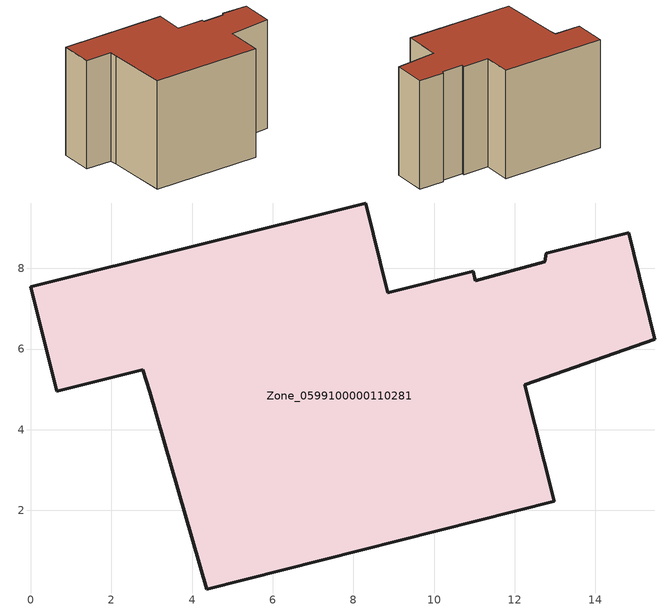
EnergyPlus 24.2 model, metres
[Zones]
Zone_0599100000110281
 floor ground (C_G): 12.25,5.11 12.98,2.22 4.36,0.05 2.96,4.94 2.78,5.49 0.65,4.95 0,7.54 8.31,9.62 8.85,7.4 10.97,7.93 11.01,7.69 12.75,8.17 12.78,8.38 14.82,8.88 15.47,6.24 z0
 wall outside (C_F): 0,7.54 0.65,4.95 2.78,5.49 2.96,4.94 4.36,0.05 12.98,2.22 12.25,5.11 15.47,6.24 14.82,8.88 12.78,8.38 12.75,8.17 11.01,7.69 10.97,7.93 8.85,7.4 8.31,9.62 0,7.54 z0:9
 roof outside (C_R): 12.75,8.17 11.01,7.69 10.97,7.93 8.85,7.4 8.31,9.62 0,7.54 0.65,4.95 2.78,5.49 2.96,4.94 4.36,0.05 12.98,2.22 12.25,5.11 15.47,6.24 14.82,8.88 12.78,8.38 z9
[BUILDING]
Pand.0599100000110281: North Axis=0; Terrain=City; Loads Convergence Tolerance Value=0.04; Temperature Convergence Tolerance Value=0.4; Solar Distribution=FullExterior; Maximum Number of Warmup Days=25; Minimum Number of Warmup Days=1
[Site:Location]
Rotterdam.The.Hague.AP_ZH_NLD Design_Conditions: Latitude=51.96; Longitude=4.45; Time Zone=1; Elevation=-4.5
[SITE:GROUNDTEMPERATURE:BUILDINGSURFACE]
18, 18, 18, 18, 18, 18, 18, 18, 18, 18, 18, 18
[MATERIAL] Thermal Absorptance=0.9; Solar Absorptance=0.7; Visible Absorptance=0.7
Name | Roughness | Thickness | Conductivity | Density | Specific Heat
G.TC.1992-2005 | MediumSmooth | 0.15 | 0.06 | 540 | 1210
F.TC.1992-2005 | Rough | 0.3 | 0.12 | 1920 | 840
R.TC.1992-2005 | MediumRough | 0.2 | 0.08 | 1500 | 1000
[CONSTRUCTION]
C_G: G.TC.1992-2005
C_F: F.TC.1992-2005
C_R: R.TC.1992-2005
[ZONE]
Zone_0599100000110281: Type=1; Multiplier=1; Ceiling Height=Autocalculate; Volume=Autocalculate; Floor Area=autocalculate; Part of Total Floor Area=Yes
[ZONEINFILTRATION:DESIGNFLOWRATE]
Infil_Zone_0599100000110281: Zone or ZoneList or Space or SpaceList=Zone_0599100000110281; Schedule=AlwaysOn; Design Flow Rate Calculation Method=Flow/Area; Flow Rate per Floor Area=0.0015; Constant Term Coefficient=1; Temperature Term Coefficient=0; Velocity Term Coefficient=0; Velocity Squared Term Coefficient=0
[HVACTEMPLATE:ZONE:IDEALLOADSAIRSYSTEM]
Zone_0599100000110281: Maximum Heating Supply Air Temperature=50; Minimum Cooling Supply Air Temperature=13; Maximum Heating Supply Air Humidity Ratio=0.0156; Minimum Cooling Supply Air Humidity Ratio=0.0077; Heating Limit=NoLimit; Cooling Limit=NoLimit; Dehumidification Control Type=ConstantSensibleHeatRatio; Cooling Sensible Heat Ratio=0.7; Dehumidification Setpoint=60; Humidification Control Type=None; Humidification Setpoint=30; Outdoor Air Method=None; Outdoor Air Flow Rate per Person=0.00944; Outdoor Air Flow Rate per Zone Floor Area=0; Outdoor Air Flow Rate per Zone=0; Demand Controlled Ventilation Type=None; Outdoor Air Economizer Type=NoEconomizer; Heat Recovery Type=None; Sensible Heat Recovery Effectiveness=0.7; Latent Heat Recovery Effectiveness=0.65
[ZONECONTROL:THERMOSTAT]
ThermostatControl_Zone_0599100000110281: Zone or ZoneList=Zone_0599100000110281; Control Type Schedule=DualSetpointControlType; Control 1=Thermostat_Zone_0599100000110281; Temperature Difference Between Cutout And Setpoint=0
[THERMOSTATSETPOINT:DUALSETPOINT]
Thermostat_Zone_0599100000110281: Heating Setpoint Temperature Schedule=HeatingSetpoint_Zone_0599100000110281; Cooling Setpoint Temperature Schedule=CoolingSetpoint_Zone_0599100000110281
[SCHEDULE:COMPACT]
HeatingSetpoint_Zone_0599100000110281: Through: 12/31, For: AllDays, Until: 24:00, 21
CoolingSetpoint_Zone_0599100000110281: Through: 12/31, For: AllDays, Until: 24:00, 24
DualSetpointControlType: Through: 12/31, For: AllDays, Until: 24:00, 4
AlwaysOn: Through: 12/31, For: AllDays, Until: 24:00, 1
